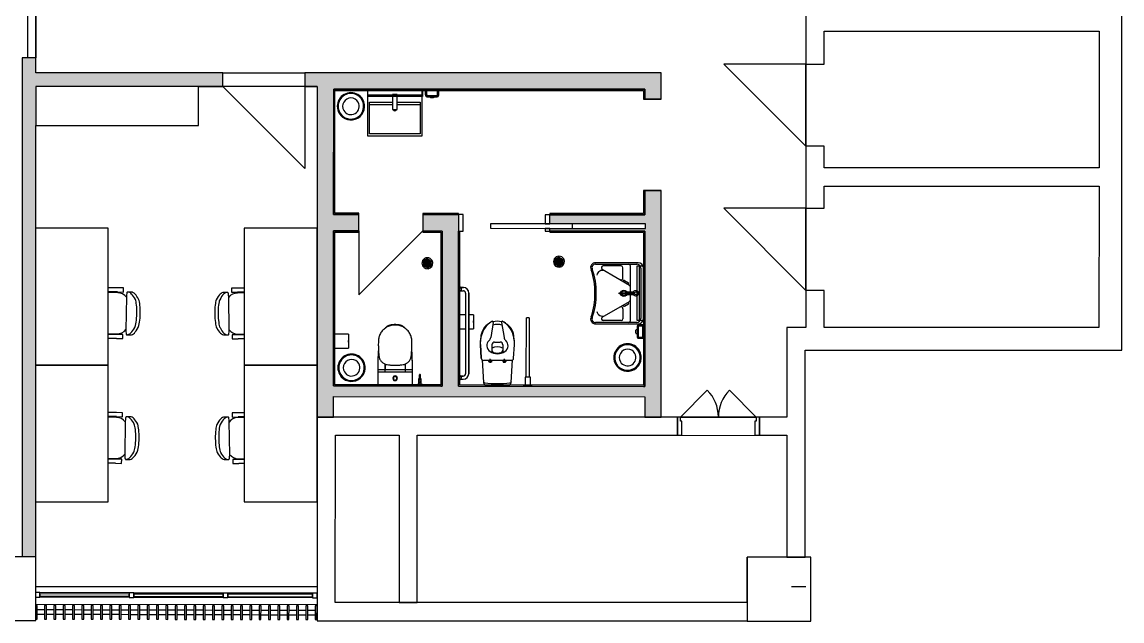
# Model space of a CAD drawing. Header units: inches. Extents: x 318758 to 339823, y 367287 to 384892.
# Drawn here: x 327763 to 339823, y 367287 to 373852 of the extents above; entities that cross this region are included whole.
import ezdxf

# ---------------------------------------------------------------- set-up
doc = ezdxf.new("R2010")
doc.units = ezdxf.units.IN
doc.header["$MEASUREMENT"] = 0
doc.layers.add('freecads.com', color=7, linetype='Continuous')

msp = doc.modelspace()

# ---------------------------------------------------------------- hatches: boundary and pattern name
at = {"layer": 'freecads.com'}
h = msp.add_hatch(color=256, dxfattribs=at)
h.paths.add_polyline_path([(327913, 367992), (327913, 373460), (327763, 373460), (327763, 367992)])
h.paths.add_polyline_path([(327763, 374460), (327913, 374460), (327913, 375792), (327763, 375792)])
h = msp.add_hatch(color=256, dxfattribs=at)
h.paths.add_polyline_path([(331000, 373146), (331000, 373296), (330864, 373296), (330864, 373146)])
h.paths.add_polyline_path([(329698, 373146), (329964, 373146), (329964, 373296), (327913, 373296), (327913, 373146), (327945, 373146)])
for points in [[(331179, 369523), (331180, 373296), (331000, 373296), (330999, 369523), (331024, 369523)], [(334590, 373116), (334590, 373296), (331180, 373296), (331180, 373116), (334102, 373116)], [(332549, 369861), (332549, 371561), (332369, 371561), (332369, 369861)], [(334590, 369744), (334590, 369859), (331179, 369863), (331179, 369748), (334102, 369744)]]:
    msp.add_hatch(color=256, dxfattribs=at).paths.add_polyline_path(points)
h = msp.add_hatch(color=256, dxfattribs=at)
h.paths.add_polyline_path([(334590, 369523), (334770, 369523), (334770, 372005), (334590, 372005), (334590, 371639), (334600, 371639), (334600, 371589), (334590, 371589), (334590, 369744)])
h.paths.add_polyline_path([(334770, 373005), (334770, 373296), (334590, 373296), (334590, 373005)])
h = msp.add_hatch(color=256, dxfattribs=at)
h.paths.add_polyline_path([(334590, 371559), (334590, 371589), (333550, 371589), (333550, 371560), (334102, 371559)])
h.paths.add_polyline_path([(332550, 371561), (332550, 371741), (332157, 371742), (332157, 371562), (332549, 371561)])
h.paths.add_polyline_path([(331457, 371563), (331457, 371743), (331179, 371743), (331179, 371563)])
h.paths.add_polyline_path([(334590, 371639), (334590, 371739), (333550, 371740), (333550, 371640), (334102, 371639)])

# ---------------------------------------------------------------- linework, layer by layer
for p, q in [((339821, 370504), (339823, 379655)), ((336359, 375792), (336358, 373390)), ((327913, 373460), (327913, 374460)), ((327913, 374460), (327913, 373460)), ((327823, 374330), (327823, 373460)), ((336558, 373390), (336558, 373752)), ((336558, 373752), (339572, 373752)), ((339572, 373752), (339572, 372252)), ((327913, 373460), (327763, 373460)), ((327763, 373460), (327763, 367992)), ((327913, 373296), (327913, 373460)), ((329964, 373296), (327913, 373296)), ((329964, 373146), (329964, 373296)), ((329964, 373296), (330864, 373296)), ((331000, 373296), (330864, 373296)), ((330864, 373296), (330864, 373146)), ((331180, 373296), (331000, 373296)), ((334590, 373296), (331180, 373296)), ((334770, 373296), (334590, 373296)), ((334770, 373005), (334770, 373296)), ((336358, 373390), (335458, 373390)), ((335458, 373390), (336358, 372490)), ((335458, 373390), (336358, 372490)), ((336358, 373390), (336558, 373390)), ((336358, 372490), (336358, 373390)), ((336358, 373390), (336358, 372490)), ((329698, 373146), (327913, 373146)), ((327913, 373146), (327913, 372716)), ((329698, 373146), (329964, 373146)), ((329698, 372716), (329698, 373146)), ((331000, 373144), (329698, 373144)), ((330864, 372246), (329964, 373146)), ((330864, 372246), (329964, 373146)), ((330864, 373146), (331000, 373146)), ((330864, 373146), (330864, 372246)), ((331000, 373146), (330999, 369523)), ((331179, 371743), (331180, 373116)), ((331180, 373103), (331179, 371743)), ((331180, 373116), (334590, 373116)), ((334590, 373116), (331180, 373116)), ((331180, 373116), (331180, 373103)), ((331192, 371756), (331193, 373103)), ((331193, 373103), (332199, 373103)), ((332151, 373103), (331551, 373103)), ((331551, 373103), (331551, 372608)), ((331554, 373054), (331554, 373103)), ((331554, 373034), (331554, 373054)), ((331554, 373054), (332154, 373054)), ((331877, 373056), (331826, 373056)), ((331826, 373056), (331826, 372893)), ((331877, 372893), (331877, 373056)), ((332151, 372608), (332151, 373103)), ((332154, 373103), (332154, 373054)), ((332154, 373054), (332154, 373034)), ((332187, 373103), (332187, 373097)), ((332187, 373103), (332199, 373103)), ((332187, 373097), (332187, 373052)), ((332187, 373052), (332187, 373097)), ((332187, 373097), (332199, 373097)), ((332187, 373097), (332187, 373052)), ((332199, 373097), (332187, 373097)), ((332187, 373052), (332187, 373052)), ((332187, 373052), (332187, 373051)), ((332187, 373051), (332187, 373050)), ((332187, 373050), (332187, 373049)), ((332187, 373049), (332187, 373049)), ((332187, 373049), (332187, 373048)), ((332187, 373048), (332187, 373047)), ((332187, 373047), (332188, 373046)), ((332188, 373046), (332188, 373046)), ((332188, 373046), (332188, 373045)), ((332188, 373045), (332188, 373044)), ((332188, 373044), (332189, 373044)), ((332189, 373044), (332189, 373043)), ((332189, 373043), (332189, 373042)), ((332189, 373042), (332190, 373042)), ((332190, 373042), (332190, 373041)), ((332190, 373041), (332191, 373040)), ((332191, 373043), (332192, 373042)), ((332191, 373040), (332191, 373040)), ((332191, 373040), (332192, 373039)), ((332192, 373042), (332192, 373041)), ((332192, 373041), (332192, 373041)), ((332192, 373041), (332193, 373040)), ((332192, 373039), (332192, 373039)), ((332192, 373039), (332193, 373038)), ((332193, 373040), (332193, 373040)), ((332193, 373040), (332194, 373039)), ((332193, 373038), (332193, 373038)), ((332193, 373038), (332194, 373037)), ((332194, 373039), (332194, 373039)), ((332194, 373039), (332195, 373039)), ((332195, 373039), (332196, 373038)), ((332196, 373038), (332196, 373038)), ((332196, 373038), (332197, 373037)), ((332199, 373103), (332320, 373103)), ((332199, 373097), (332199, 373052)), ((332320, 373097), (332199, 373097)), ((332199, 373097), (332199, 373052)), ((332320, 373097), (332199, 373097)), ((332206, 373046), (332314, 373046)), ((332206, 373046), (332314, 373046)), ((332320, 373103), (334577, 373103)), ((332320, 373103), (332333, 373103)), ((332320, 373097), (332333, 373097)), ((332320, 373052), (332320, 373097)), ((332320, 373052), (332320, 373097)), ((332333, 373097), (332320, 373097)), ((332322, 373037), (332323, 373038)), ((332323, 373038), (332323, 373038)), ((332323, 373038), (332324, 373038)), ((332324, 373038), (332325, 373039)), ((332325, 373039), (332326, 373040)), ((332325, 373039), (332325, 373039)), ((332325, 373037), (332326, 373038)), ((332326, 373040), (332327, 373041)), ((332326, 373040), (332326, 373040)), ((332326, 373038), (332327, 373039)), ((332326, 373038), (332326, 373038)), ((332327, 373041), (332327, 373042)), ((332327, 373042), (332328, 373042)), ((332327, 373041), (332327, 373041)), ((332327, 373039), (332328, 373040)), ((332327, 373039), (332327, 373039)), ((332328, 373042), (332328, 373043)), ((332328, 373040), (332329, 373041)), ((332328, 373040), (332328, 373040)), ((332329, 373041), (332330, 373042)), ((332329, 373041), (332329, 373041)), ((332330, 373043), (332331, 373044)), ((332330, 373042), (332330, 373043)), ((332330, 373043), (332330, 373043)), ((332331, 373045), (332331, 373046)), ((332331, 373046), (332332, 373046)), ((332331, 373044), (332331, 373045)), ((332332, 373050), (332333, 373051)), ((332332, 373049), (332332, 373050)), ((332332, 373048), (332332, 373049)), ((332332, 373047), (332332, 373048)), ((332332, 373048), (332332, 373048)), ((332332, 373046), (332332, 373047)), ((332333, 373097), (332333, 373103)), ((332333, 373052), (332333, 373097)), ((332333, 373052), (332333, 373097)), ((332333, 373052), (332333, 373097)), ((332333, 373051), (332333, 373052)), ((332333, 373052), (332333, 373052)), ((332333, 373051), (332333, 373051)), ((334577, 373103), (334577, 373005)), ((334590, 373116), (334590, 373103)), ((334590, 373103), (334590, 373116)), ((334590, 373103), (334590, 373005)), ((334590, 373005), (334590, 373103)), ((332154, 373034), (331554, 373034)), ((331571, 372626), (331571, 372973)), ((331571, 372973), (331826, 372973)), ((331571, 372970), (331571, 372973)), ((331571, 372973), (331826, 372973)), ((331571, 372970), (331571, 372970)), ((331571, 372948), (331826, 372948)), ((331877, 372973), (332129, 372973)), ((331877, 372973), (332129, 372973)), ((331877, 372948), (332129, 372948)), ((332129, 372973), (332129, 372626)), ((332129, 372973), (332129, 372970)), ((332129, 372970), (332129, 372970)), ((332194, 373037), (332195, 373037)), ((332195, 373037), (332195, 373036)), ((332195, 373036), (332196, 373036)), ((332196, 373036), (332197, 373036)), ((332197, 373037), (332197, 373037)), ((332197, 373037), (332198, 373037)), ((332197, 373036), (332197, 373035)), ((332197, 373035), (332198, 373035)), ((332198, 373037), (332199, 373036)), ((332198, 373035), (332199, 373035)), ((332199, 373036), (332199, 373036)), ((332199, 373036), (332200, 373036)), ((332199, 373035), (332199, 373034)), ((332199, 373034), (332200, 373034)), ((332200, 373034), (332201, 373034)), ((332201, 373034), (332202, 373034)), ((332202, 373034), (332202, 373034)), ((332202, 373034), (332203, 373034)), ((332203, 373034), (332204, 373033)), ((332204, 373033), (332205, 373033)), ((332205, 373033), (332205, 373033)), ((332205, 373033), (332206, 373033)), ((332206, 373033), (332314, 373033)), ((332241, 373033), (332241, 373021)), ((332250, 373021), (332243, 373021)), ((332269, 373021), (332250, 373021)), ((332276, 373021), (332269, 373021)), ((332279, 373021), (332279, 373033)), ((332314, 373033), (332314, 373033)), ((332314, 373033), (332315, 373033)), ((332315, 373033), (332316, 373034)), ((332316, 373034), (332317, 373034)), ((332317, 373034), (332317, 373034)), ((332317, 373034), (332318, 373034)), ((332318, 373034), (332319, 373034)), ((332319, 373036), (332320, 373036)), ((332319, 373034), (332320, 373034)), ((332320, 373036), (332321, 373037)), ((332320, 373036), (332320, 373036)), ((332320, 373034), (332320, 373035)), ((332320, 373035), (332321, 373035)), ((332321, 373037), (332322, 373037)), ((332321, 373035), (332322, 373035)), ((332322, 373037), (332322, 373037)), ((332322, 373035), (332322, 373036)), ((332322, 373036), (332323, 373036)), ((332323, 373036), (332324, 373036)), ((332324, 373036), (332324, 373037)), ((332324, 373037), (332325, 373037)), ((334577, 373005), (334590, 373005)), ((334590, 373005), (334770, 373005)), ((334770, 373005), (334590, 373005)), ((331826, 372893), (331877, 372893)), ((327913, 367992), (327913, 372716)), ((327913, 372716), (329698, 372716)), ((331554, 372605), (332148, 372605)), ((332129, 372626), (331571, 372626)), ((336358, 372490), (336357, 371810)), ((336558, 372490), (336358, 372490)), ((336558, 372252), (336558, 372490)), ((339572, 372252), (336558, 372252)), ((334590, 372005), (334577, 372005)), ((334577, 372005), (334577, 371752)), ((334590, 372006), (334770, 372006)), ((334590, 372005), (334590, 371739)), ((334770, 372005), (334590, 372005)), ((334590, 371739), (334590, 372005)), ((334770, 369523), (334770, 372005)), ((336557, 371810), (336558, 372052)), ((336558, 372052), (339572, 372052)), ((339572, 372052), (339571, 370504)), ((331192, 371743), (331179, 371743)), ((331179, 371743), (331192, 371743)), ((331457, 371756), (331192, 371756)), ((331457, 371743), (331192, 371743)), ((331192, 371743), (331457, 371743)), ((331457, 371743), (331457, 371756)), ((331457, 371563), (331457, 371743)), ((332550, 371754), (332157, 371755)), ((332157, 371755), (332157, 371742)), ((332550, 371741), (332157, 371742)), ((332157, 371742), (332157, 371562)), ((332157, 371742), (332550, 371741)), ((332550, 371741), (332550, 371754)), ((332600, 371741), (332550, 371741)), ((332550, 371741), (332550, 371561)), ((332600, 371561), (332600, 371741)), ((333550, 371740), (333500, 371740)), ((333500, 371740), (333500, 371640)), ((334577, 371752), (333550, 371753)), ((333550, 371753), (333550, 371740)), ((334577, 371739), (333550, 371740)), ((333550, 371740), (334577, 371739)), ((333550, 371640), (333550, 371740)), ((334590, 371739), (334577, 371739)), ((334577, 371739), (334590, 371739)), ((336357, 371810), (335457, 371810)), ((335457, 371810), (336357, 370910)), ((335457, 371810), (336357, 370910)), ((336357, 371810), (336557, 371810)), ((336357, 370910), (336357, 371810)), ((336357, 371810), (336357, 370910)), ((328708, 371592), (327913, 371592)), ((328708, 370092), (328708, 371592)), ((330998, 371592), (330198, 371592)), ((330198, 371592), (330198, 370092)), ((330998, 370092), (330998, 371592)), ((333800, 371640), (332900, 371641)), ((332900, 371641), (332900, 371591)), ((332900, 371591), (333800, 371590)), ((333500, 371640), (333550, 371640)), ((334600, 371639), (333500, 371640)), ((333800, 371590), (333800, 371640)), ((334600, 371589), (334600, 371639)), ((331179, 369863), (331179, 371563)), ((331179, 371563), (331192, 371563)), ((331192, 371563), (331179, 371563)), ((331179, 371563), (331179, 369863)), ((331192, 371563), (331457, 371563)), ((331457, 371563), (331192, 371563)), ((331192, 369876), (331192, 371550)), ((331192, 371550), (331457, 371550)), ((331457, 371563), (331456, 370863)), ((331456, 370863), (332157, 371562)), ((331456, 370863), (332157, 371562)), ((331457, 371550), (331457, 371563)), ((332157, 371562), (332369, 371561)), ((332369, 371561), (332157, 371562)), ((332157, 371562), (332157, 371549)), ((332157, 371549), (332356, 371548)), ((332356, 371548), (332356, 369874)), ((332369, 371561), (332369, 369861)), ((332369, 371548), (332369, 371561)), ((332369, 369861), (332369, 371548)), ((332549, 369861), (332549, 371561)), ((332549, 371561), (332550, 371561)), ((332550, 371561), (332549, 371561)), ((332549, 371561), (332549, 371548)), ((332549, 371548), (332549, 369861)), ((332550, 371548), (332550, 371561)), ((332550, 371561), (332600, 371561)), ((332562, 371548), (332550, 371548)), ((332562, 369874), (332562, 371548)), ((333550, 371590), (333500, 371590)), ((333500, 371590), (333500, 371560)), ((333500, 371590), (334600, 371589)), ((333500, 371560), (333550, 371560)), ((333550, 371560), (333550, 371590)), ((333550, 371560), (334577, 371559)), ((334577, 371559), (333550, 371560)), ((333550, 371560), (333550, 371547)), ((333550, 371547), (334577, 371546)), ((334577, 371559), (334590, 371559)), ((334590, 371559), (334577, 371559)), ((334577, 371546), (334577, 370519)), ((334590, 371559), (334590, 369859)), ((334590, 369859), (334590, 371559)), ((334517, 371214), (334052, 371214)), ((334517, 371214), (334052, 371214)), ((334052, 371199), (334417, 371199)), ((334125, 371142), (334425, 370968)), ((334332, 371179), (334136, 371179)), ((334352, 371048), (334352, 371159)), ((334417, 371199), (334502, 371199)), ((334432, 371184), (334432, 370955)), ((334508, 371179), (334528, 371179)), ((334508, 370579), (334508, 371179)), ((334528, 371179), (334577, 371179)), ((334528, 371179), (334528, 370579)), ((334547, 371154), (334547, 370604)), ((334577, 370604), (334577, 371154)), ((334577, 370604), (334577, 371154)), ((334368, 371020), (334411, 370994)), ((328810, 370938), (328708, 370939)), ((328809, 370893), (328708, 370895)), ((328812, 370885), (328708, 370887)), ((328809, 370893), (328876, 370892)), ((328876, 370937), (328810, 370938)), ((328876, 370892), (328876, 370937)), ((328922, 370891), (328917, 370891)), ((328959, 370891), (328922, 370891)), ((330014, 370889), (329977, 370889)), ((330019, 370889), (330014, 370889)), ((330126, 370935), (330060, 370934)), ((330060, 370934), (330060, 370890)), ((330060, 370890), (330127, 370890)), ((330198, 370883), (330124, 370882)), ((330198, 370936), (330126, 370935)), ((330198, 370891), (330127, 370890)), ((332562, 370930), (332562, 370948)), ((332602, 370942), (332562, 370942)), ((332562, 370942), (332562, 370930)), ((332562, 370907), (332602, 370907)), ((332576, 370942), (332602, 370942)), ((332576, 370907), (332602, 370907)), ((332582, 370922), (332582, 370928)), ((332627, 370882), (332626, 369997)), ((332627, 370882), (332626, 369997)), ((332661, 369997), (332662, 370882)), ((332662, 370882), (332661, 369997)), ((334309, 370884), (334466, 370884)), ((334309, 370874), (334309, 370884)), ((334466, 370874), (334309, 370874)), ((334331, 370875), (334331, 370882)), ((334333, 370875), (334333, 370882)), ((334432, 370955), (334432, 370802)), ((336557, 370910), (336357, 370910)), ((336357, 370910), (336357, 370504)), ((336557, 370504), (336557, 370910)), ((328907, 370841), (328901, 370476)), ((330034, 370474), (330029, 370838)), ((334125, 370616), (334425, 370789)), ((334368, 370737), (334411, 370763)), ((334432, 370802), (334432, 370574)), ((332627, 370643), (332562, 370643)), ((332713, 370643), (332662, 370643)), ((332713, 370643), (332713, 370637)), ((332713, 370637), (332713, 370495)), ((334352, 370709), (334352, 370599)), ((332714, 370576), (332713, 370576)), ((332713, 370557), (332714, 370557)), ((332714, 370557), (332714, 370576)), ((332714, 370576), (332714, 370557)), ((332930, 370560), (332902, 370396)), ((333020, 370560), (333048, 370396)), ((333292, 369961), (333293, 370611)), ((333325, 370611), (333293, 370611)), ((333325, 370611), (333324, 369961)), ((334417, 370559), (334052, 370559)), ((334052, 370544), (334517, 370544)), ((334052, 370544), (334517, 370544)), ((334332, 370579), (334136, 370579)), ((334502, 370559), (334417, 370559)), ((334508, 370518), (334507, 370517)), ((334507, 370517), (334507, 370516)), ((334507, 370516), (334507, 370515)), ((334507, 370515), (334507, 370515)), ((334507, 370515), (334507, 370514)), ((334507, 370514), (334507, 370513)), ((334507, 370513), (334507, 370405)), ((334507, 370513), (334507, 370513)), ((334528, 370579), (334508, 370579)), ((334509, 370520), (334508, 370520)), ((334508, 370520), (334508, 370519)), ((334508, 370519), (334508, 370518)), ((334508, 370518), (334508, 370518)), ((334510, 370522), (334509, 370522)), ((334509, 370522), (334509, 370521)), ((334509, 370521), (334509, 370520)), ((334511, 370524), (334510, 370524)), ((334510, 370524), (334510, 370523)), ((334510, 370523), (334510, 370522)), ((334511, 370521), (334510, 370520)), ((334510, 370520), (334510, 370520)), ((334510, 370520), (334510, 370519)), ((334510, 370519), (334510, 370518)), ((334512, 370526), (334511, 370525)), ((334511, 370525), (334511, 370524)), ((334512, 370523), (334511, 370522)), ((334511, 370522), (334511, 370522)), ((334511, 370522), (334511, 370521)), ((334513, 370527), (334512, 370526)), ((334512, 370526), (334512, 370526)), ((334513, 370524), (334512, 370523)), ((334512, 370523), (334512, 370523)), ((334514, 370527), (334513, 370527)), ((334514, 370525), (334513, 370524)), ((334513, 370524), (334513, 370524)), ((334515, 370528), (334514, 370528)), ((334514, 370528), (334514, 370527)), ((334515, 370526), (334514, 370525)), ((334514, 370525), (334514, 370525)), ((334516, 370529), (334515, 370529)), ((334515, 370529), (334515, 370528)), ((334516, 370527), (334515, 370526)), ((334515, 370526), (334515, 370526)), ((334517, 370529), (334516, 370529)), ((334516, 370527), (334516, 370527)), ((334518, 370530), (334517, 370530)), ((334517, 370530), (334517, 370529)), ((334519, 370530), (334518, 370530)), ((334520, 370531), (334519, 370531)), ((334519, 370531), (334519, 370530)), ((334521, 370531), (334520, 370531)), ((334520, 370513), (334520, 370405)), ((334520, 370513), (334520, 370405)), ((334522, 370531), (334521, 370531)), ((334523, 370532), (334522, 370531)), ((334522, 370531), (334522, 370531)), ((334524, 370532), (334523, 370532)), ((334525, 370532), (334524, 370532)), ((334526, 370532), (334525, 370532)), ((334525, 370532), (334525, 370532)), ((334571, 370532), (334526, 370532)), ((334526, 370532), (334571, 370532)), ((334571, 370532), (334526, 370532)), ((334571, 370519), (334526, 370519)), ((334571, 370519), (334526, 370519)), ((334577, 370579), (334528, 370579)), ((334571, 370532), (334571, 370519)), ((334577, 370532), (334571, 370532)), ((334571, 370519), (334571, 370532)), ((334571, 370398), (334571, 370519)), ((334571, 370398), (334571, 370519)), ((334577, 370532), (334577, 370519)), ((334577, 370519), (334577, 370398)), ((328708, 370437), (328804, 370435)), ((328801, 370427), (328708, 370429)), ((328800, 370383), (328708, 370384)), ((328868, 370426), (328801, 370427)), ((328867, 370382), (328868, 370426)), ((328909, 370425), (328914, 370425)), ((328914, 370425), (328951, 370425)), ((329983, 370422), (330021, 370423)), ((330021, 370423), (330025, 370423)), ((330067, 370424), (330067, 370379)), ((330133, 370424), (330067, 370424)), ((330130, 370432), (330198, 370433)), ((330198, 370425), (330133, 370424)), ((331343, 370430), (331192, 370430)), ((331343, 370430), (331343, 370423)), ((331343, 370423), (331343, 370282)), ((332562, 370489), (332627, 370489)), ((332662, 370489), (332713, 370489)), ((332713, 370495), (332713, 370489)), ((332792, 370391), (332793, 370389)), ((333157, 370389), (333157, 370391)), ((334507, 370478), (334494, 370478)), ((334494, 370468), (334494, 370475)), ((334494, 370449), (334494, 370468)), ((334494, 370443), (334494, 370449)), ((334494, 370440), (334507, 370440)), ((334507, 370405), (334507, 370404)), ((334507, 370404), (334507, 370403)), ((334507, 370403), (334507, 370403)), ((334507, 370403), (334507, 370402)), ((334507, 370402), (334507, 370401)), ((334507, 370401), (334508, 370400)), ((334508, 370400), (334508, 370400)), ((334508, 370400), (334508, 370399)), ((334508, 370399), (334508, 370398)), ((334508, 370398), (334509, 370397)), ((334509, 370397), (334509, 370397)), ((334509, 370397), (334509, 370396)), ((334509, 370396), (334510, 370395)), ((334510, 370399), (334510, 370399)), ((334510, 370399), (334510, 370398)), ((334510, 370398), (334510, 370397)), ((334510, 370397), (334511, 370397)), ((334510, 370395), (334510, 370395)), ((334510, 370395), (334510, 370394)), ((334510, 370394), (334511, 370393)), ((334511, 370397), (334511, 370396)), ((334511, 370396), (334511, 370396)), ((334511, 370396), (334512, 370395)), ((334511, 370393), (334511, 370393)), ((334511, 370393), (334512, 370392)), ((334512, 370395), (334512, 370394)), ((334512, 370394), (334513, 370394)), ((334512, 370392), (334512, 370392)), ((334512, 370392), (334513, 370391)), ((334513, 370394), (334513, 370393)), ((334513, 370393), (334513, 370393)), ((334513, 370393), (334514, 370392)), ((334513, 370391), (334513, 370391)), ((334513, 370391), (334514, 370390)), ((334514, 370392), (334514, 370392)), ((334514, 370392), (334515, 370391)), ((334514, 370390), (334515, 370390)), ((334515, 370391), (334516, 370391)), ((334515, 370390), (334515, 370389)), ((334515, 370389), (334516, 370389)), ((334516, 370391), (334516, 370391)), ((334516, 370391), (334517, 370390)), ((334516, 370389), (334516, 370388)), ((334516, 370388), (334517, 370388)), ((334517, 370388), (334518, 370388)), ((334518, 370388), (334518, 370387)), ((334518, 370387), (334519, 370387)), ((334519, 370387), (334520, 370387)), ((334520, 370387), (334521, 370387)), ((334521, 370387), (334521, 370386)), ((334521, 370386), (334522, 370386)), ((334522, 370386), (334523, 370386)), ((334523, 370386), (334524, 370386)), ((334524, 370386), (334524, 370386)), ((334524, 370386), (334525, 370386)), ((334525, 370386), (334526, 370386)), ((334526, 370398), (334571, 370398)), ((334526, 370398), (334571, 370398)), ((334526, 370386), (334571, 370386)), ((334526, 370386), (334571, 370386)), ((334526, 370386), (334571, 370386)), ((334526, 370386), (334526, 370386)), ((334571, 370398), (334571, 370386)), ((334571, 370386), (334571, 370398)), ((334571, 370386), (334577, 370386)), ((334577, 370398), (334577, 369872)), ((334577, 370398), (334577, 370386)), ((336357, 370504), (336150, 370504)), ((336150, 370504), (336150, 370254)), ((339571, 370504), (336557, 370504)), ((339821, 370254), (339821, 370504)), ((328800, 370383), (328867, 370382)), ((330067, 370379), (330134, 370380)), ((330198, 370381), (330134, 370380)), ((331192, 370276), (331343, 370276)), ((331344, 370362), (331343, 370362)), ((331343, 370343), (331344, 370343)), ((331343, 370282), (331343, 370276)), ((331344, 370343), (331344, 370362)), ((331344, 370362), (331344, 370343)), ((332788, 370316), (332797, 370167)), ((332797, 370167), (332788, 370316)), ((332915, 370314), (332915, 370238)), ((332945, 370344), (333005, 370344)), ((333035, 370314), (333035, 370238)), ((333153, 370167), (333162, 370315)), ((333153, 370167), (333162, 370315)), ((332807, 370149), (332822, 369901)), ((332807, 370149), (332822, 369901)), ((333128, 370144), (332822, 370144)), ((332912, 370144), (332882, 370144)), ((332885, 370124), (332885, 370144)), ((332897, 370129), (332897, 370159)), ((332909, 370144), (332909, 370124)), ((333067, 370144), (333037, 370144)), ((333040, 370144), (333040, 370124)), ((333052, 370129), (333052, 370159)), ((333064, 370124), (333064, 370144)), ((333127, 369901), (333142, 370148)), ((333127, 369901), (333142, 370148)), ((336150, 370254), (336150, 369523)), ((336350, 367988), (336350, 370254)), ((336350, 370254), (339821, 370254)), ((328708, 370092), (327913, 370092)), ((327913, 370092), (328708, 370092)), ((328708, 368592), (328708, 370092)), ((330198, 370092), (330198, 368592)), ((330998, 370092), (330198, 370092)), ((330198, 370092), (330998, 370092)), ((330998, 368592), (330998, 370092)), ((331740, 370040), (331664, 370040)), ((331816, 370040), (331740, 370040)), ((331892, 370040), (331816, 370040)), ((331967, 370040), (331892, 370040)), ((332043, 370040), (331967, 370040)), ((332909, 370124), (332885, 370124)), ((333040, 370124), (333064, 370124)), ((331740, 370013), (331664, 370013)), ((331816, 370013), (331740, 370013)), ((331892, 370013), (331816, 370013)), ((331968, 370013), (331892, 370013)), ((332043, 370013), (331968, 370013)), ((332141, 369941), (332111, 369941)), ((332111, 369941), (332111, 369878)), ((332119, 369983), (332119, 369941)), ((332119, 369941), (332133, 369941)), ((332119, 369930), (332119, 369927)), ((332119, 369927), (332119, 369930)), ((332119, 369927), (332119, 369927)), ((332119, 369927), (332119, 369927)), ((332119, 369904), (332119, 369903)), ((332119, 369903), (332119, 369904)), ((332119, 369904), (332119, 369903)), ((332119, 369903), (332119, 369904)), ((332119, 369904), (332119, 369903)), ((332119, 369903), (332119, 369904)), ((332119, 369903), (332119, 369902)), ((332119, 369902), (332119, 369903)), ((332119, 369902), (332119, 369901)), ((332119, 369901), (332119, 369902)), ((332121, 369987), (332120, 369986)), ((332120, 369986), (332120, 369985)), ((332122, 369988), (332121, 369987)), ((332124, 369989), (332122, 369988)), ((332125, 369990), (332124, 369989)), ((332129, 369989), (332127, 369990)), ((332130, 369988), (332129, 369989)), ((332131, 369987), (332130, 369988)), ((332132, 369986), (332131, 369987)), ((332133, 369984), (332132, 369986)), ((332133, 369941), (332133, 369983)), ((332133, 369927), (332133, 369930)), ((332133, 369930), (332133, 369927)), ((332133, 369927), (332133, 369927)), ((332133, 369927), (332133, 369927)), ((332133, 369903), (332133, 369904)), ((332133, 369904), (332133, 369903)), ((332133, 369903), (332133, 369904)), ((332133, 369904), (332133, 369903)), ((332133, 369903), (332133, 369904)), ((332133, 369904), (332133, 369903)), ((332133, 369902), (332133, 369903)), ((332133, 369903), (332133, 369902)), ((332133, 369901), (332133, 369902)), ((332133, 369902), (332133, 369901)), ((332141, 369878), (332141, 369941)), ((332561, 369937), (332601, 369937)), ((332601, 369972), (332562, 369972)), ((332575, 369972), (332601, 369972)), ((332575, 369937), (332601, 369937)), ((332581, 369952), (332581, 369958)), ((333337, 369961), (333278, 369961)), ((333278, 369961), (333278, 369876)), ((333337, 369876), (333337, 369961)), ((332369, 369861), (331179, 369863)), ((331179, 369863), (331192, 369863)), ((332356, 369874), (331192, 369876)), ((331192, 369863), (332356, 369861)), ((331664, 369875), (331740, 369875)), ((331740, 369875), (331816, 369875)), ((331816, 369875), (331892, 369875)), ((331892, 369875), (331968, 369875)), ((331968, 369875), (332043, 369875)), ((332153, 369878), (332099, 369878)), ((332099, 369878), (332099, 369875)), ((332099, 369875), (332153, 369875)), ((332111, 369878), (332141, 369878)), ((332119, 369901), (332119, 369899)), ((332119, 369899), (332119, 369901)), ((332119, 369899), (332119, 369897)), ((332119, 369897), (332119, 369899)), ((332119, 369897), (332119, 369896)), ((332119, 369896), (332119, 369897)), ((332119, 369896), (332119, 369895)), ((332119, 369895), (332119, 369896)), ((332119, 369896), (332119, 369895)), ((332119, 369895), (332119, 369896)), ((332119, 369894), (332119, 369895)), ((332119, 369895), (332119, 369895)), ((332119, 369895), (332119, 369895)), ((332119, 369892), (332119, 369894)), ((332133, 369899), (332133, 369901)), ((332133, 369901), (332133, 369899)), ((332133, 369897), (332133, 369899)), ((332133, 369899), (332133, 369897)), ((332133, 369896), (332133, 369897)), ((332133, 369897), (332133, 369896)), ((332133, 369896), (332133, 369895)), ((332133, 369895), (332133, 369896)), ((332133, 369896), (332133, 369895)), ((332133, 369895), (332133, 369896)), ((332133, 369895), (332133, 369893)), ((332133, 369895), (332133, 369895)), ((332133, 369895), (332133, 369895)), ((332153, 369875), (332153, 369878)), ((332356, 369861), (332369, 369861)), ((334590, 369859), (332549, 369861)), ((332549, 369861), (332562, 369861)), ((334577, 369872), (332562, 369874)), ((332562, 369861), (334577, 369859)), ((332852, 369874), (333097, 369874)), ((333258, 369876), (333358, 369876)), ((333258, 369873), (333258, 369876)), ((333358, 369876), (333358, 369873)), ((334577, 369859), (334590, 369859)), ((335276, 369816), (334983, 369523)), ((335519, 369816), (335813, 369523)), ((331179, 369523), (331179, 369748)), ((331179, 369748), (334590, 369744)), ((334590, 369744), (334590, 369523)), ((328798, 369571), (328708, 369573)), ((328865, 369570), (328798, 369571)), ((328864, 369526), (328865, 369570)), ((330132, 369569), (330066, 369568)), ((330066, 369568), (330066, 369523)), ((330198, 369569), (330132, 369569)), ((328797, 369527), (328708, 369529)), ((328801, 369519), (328708, 369520)), ((328797, 369527), (328864, 369526)), ((328895, 369474), (328889, 369110)), ((328910, 369525), (328905, 369525)), ((328948, 369524), (328910, 369525)), ((330020, 369523), (329983, 369522)), ((330025, 369523), (330020, 369523)), ((330040, 369108), (330035, 369472)), ((330066, 369523), (330133, 369524)), ((330198, 369517), (330130, 369516)), ((330198, 369525), (330133, 369524)), ((330999, 369523), (330998, 367491)), ((330999, 369523), (331179, 369523)), ((331199, 369523), (330999, 369523)), ((334948, 369523), (331199, 369523)), ((334590, 369523), (334770, 369523)), ((334948, 369323), (334948, 369523)), ((334983, 369523), (334948, 369523)), ((334948, 369523), (334948, 369323)), ((334983, 369523), (335435, 369523)), ((335813, 369523), (334983, 369523)), ((334983, 369479), (334983, 369523)), ((334995, 369479), (334983, 369479)), ((334998, 369323), (334998, 369476)), ((335435, 369523), (335813, 369523)), ((335798, 369476), (335798, 369323)), ((335813, 369479), (335801, 369479)), ((335848, 369523), (335813, 369523)), ((335813, 369523), (335813, 369479)), ((336150, 369523), (335848, 369523)), ((335848, 369523), (335848, 369323)), ((335848, 369323), (335848, 369523)), ((331198, 367491), (331199, 369323)), ((331199, 369323), (331897, 369323)), ((331897, 369323), (331897, 367491)), ((332097, 369323), (334948, 369323)), ((332097, 367491), (332097, 369323)), ((332097, 369323), (336151, 369322)), ((334948, 369323), (334998, 369323)), ((335798, 369323), (335848, 369323)), ((335848, 369323), (336150, 369323)), ((336150, 369323), (336150, 367988)), ((328708, 369070), (328793, 369069)), ((328789, 369061), (328708, 369062)), ((328856, 369060), (328789, 369061)), ((328855, 369015), (328856, 369060)), ((328897, 369059), (328902, 369059)), ((328902, 369059), (328939, 369058)), ((330139, 369058), (330073, 369057)), ((330136, 369066), (330198, 369067)), ((330198, 369059), (330139, 369058)), ((328788, 369016), (328708, 369018)), ((328788, 369016), (328855, 369015)), ((329989, 369056), (330027, 369057)), ((330027, 369057), (330031, 369057)), ((330073, 369057), (330073, 369013)), ((330073, 369013), (330140, 369014)), ((330198, 369014), (330140, 369014)), ((327913, 368592), (328708, 368592)), ((330198, 368592), (330998, 368592)), ((327913, 367992), (327213, 367992)), ((327913, 367292), (327913, 367992)), ((335713, 367490), (335713, 367987)), ((336413, 367987), (335713, 367987)), ((335713, 367987), (335713, 367287)), ((336150, 367988), (336350, 367988)), ((336413, 367287), (336413, 367987)), ((327913, 367667), (330998, 367666)), ((336358, 367660), (336200, 367660)), ((327958, 367598), (327913, 367598)), ((327913, 367548), (327958, 367548)), ((327958, 367548), (327958, 367598)), ((328938, 367596), (327958, 367598)), ((328938, 367583), (327958, 367585)), ((327958, 367585), (327958, 367560)), ((327958, 367560), (328938, 367558)), ((328938, 367546), (327958, 367548)), ((328938, 367558), (328938, 367583)), ((329968, 367594), (328988, 367596)), ((329968, 367581), (328988, 367583)), ((328988, 367583), (328988, 367558)), ((328988, 367558), (329968, 367556)), ((329968, 367544), (328988, 367546)), ((329968, 367556), (329968, 367581)), ((330948, 367592), (330018, 367594)), ((330948, 367579), (330018, 367581)), ((330018, 367581), (330018, 367556)), ((330018, 367556), (330948, 367554)), ((330948, 367542), (330018, 367544)), ((330948, 367554), (330948, 367579)), ((330998, 367491), (330998, 367291)), ((335713, 367490), (331198, 367491)), ((331897, 367491), (332097, 367491)), ((330998, 367466), (327913, 367467)), ((327929, 367459), (327913, 367459)), ((327928, 367309), (327929, 367459)), ((328011, 367408), (327928, 367409)), ((328113, 367408), (328031, 367408)), ((328215, 367408), (328133, 367408)), ((328318, 367408), (328235, 367408)), ((328420, 367407), (328338, 367408)), ((328522, 367407), (328440, 367407)), ((328625, 367407), (328542, 367407)), ((328727, 367407), (328645, 367407)), ((328829, 367407), (328747, 367407)), ((328931, 367406), (328849, 367407)), ((329034, 367406), (328951, 367406)), ((329136, 367406), (329054, 367406)), ((329238, 367406), (329156, 367406)), ((329341, 367406), (329258, 367406)), ((329443, 367405), (329361, 367405)), ((329545, 367405), (329463, 367405)), ((329648, 367405), (329565, 367405)), ((329750, 367405), (329668, 367405)), ((329852, 367404), (329770, 367405)), ((329954, 367404), (329872, 367404)), ((330057, 367404), (329974, 367404)), ((330159, 367404), (330077, 367404)), ((330261, 367404), (330179, 367404)), ((330364, 367403), (330281, 367404)), ((330466, 367403), (330384, 367403)), ((330568, 367403), (330486, 367403)), ((330671, 367403), (330588, 367403)), ((330773, 367403), (330691, 367403)), ((330875, 367402), (330793, 367402)), ((330977, 367402), (330895, 367402)), ((327213, 367292), (327913, 367292)), ((327913, 367309), (327928, 367309)), ((328011, 367358), (327928, 367359)), ((328113, 367358), (328031, 367358)), ((328215, 367358), (328133, 367358)), ((328318, 367358), (328235, 367358)), ((328420, 367357), (328338, 367358)), ((328522, 367357), (328440, 367357)), ((328624, 367357), (328542, 367357)), ((328727, 367357), (328644, 367357)), ((328829, 367357), (328747, 367357)), ((328931, 367356), (328849, 367357)), ((329034, 367356), (328951, 367356)), ((329136, 367356), (329054, 367356)), ((329238, 367356), (329156, 367356)), ((329341, 367356), (329258, 367356)), ((329443, 367355), (329361, 367355)), ((329545, 367355), (329463, 367355)), ((329647, 367355), (329565, 367355)), ((329750, 367355), (329667, 367355)), ((329852, 367354), (329770, 367355)), ((329954, 367354), (329872, 367354)), ((330057, 367354), (329974, 367354)), ((330159, 367354), (330077, 367354)), ((330261, 367354), (330179, 367354)), ((330364, 367353), (330281, 367354)), ((330466, 367353), (330384, 367353)), ((330568, 367353), (330486, 367353)), ((330670, 367353), (330588, 367353)), ((330773, 367353), (330690, 367353)), ((330875, 367352), (330793, 367352)), ((330977, 367352), (330895, 367352)), ((330998, 367291), (335713, 367290)), ((335713, 367287), (336413, 367287))]:
    msp.add_line(p, q, dxfattribs=at)
at = {"layer": 'freecads.com', "extrusion": (0, 0, -1)}
for p, q in [((328988, 367596), (328938, 367596)), ((328938, 367596), (328938, 367546)), ((328938, 367546), (328988, 367546)), ((328988, 367546), (328988, 367596)), ((330018, 367594), (329968, 367594)), ((329968, 367594), (329968, 367544)), ((329968, 367544), (330018, 367544)), ((330018, 367544), (330018, 367594)), ((330998, 367591), (330948, 367592)), ((330948, 367592), (330948, 367542)), ((330948, 367542), (330998, 367541)), ((330998, 367541), (330998, 367591)), ((328031, 367458), (328011, 367458)), ((328011, 367458), (328011, 367308)), ((328031, 367308), (328031, 367458)), ((328133, 367458), (328113, 367458)), ((328113, 367458), (328113, 367308)), ((328133, 367308), (328133, 367458)), ((328235, 367458), (328215, 367458)), ((328215, 367458), (328215, 367308)), ((328235, 367308), (328235, 367458)), ((328318, 367458), (328317, 367308)), ((328338, 367458), (328318, 367458)), ((328337, 367308), (328338, 367458)), ((328440, 367457), (328420, 367457)), ((328420, 367457), (328420, 367307)), ((328440, 367307), (328440, 367457)), ((328542, 367457), (328522, 367457)), ((328522, 367457), (328522, 367307)), ((328542, 367307), (328542, 367457)), ((328625, 367457), (328624, 367307)), ((328645, 367457), (328625, 367457)), ((328644, 367307), (328645, 367457)), ((328747, 367457), (328727, 367457)), ((328727, 367457), (328727, 367307)), ((328747, 367307), (328747, 367457)), ((328849, 367457), (328829, 367457)), ((328829, 367457), (328829, 367307)), ((328849, 367307), (328849, 367457)), ((328932, 367456), (328931, 367306)), ((328952, 367456), (328932, 367456)), ((328951, 367306), (328952, 367456)), ((329054, 367456), (329034, 367456)), ((329034, 367456), (329034, 367306)), ((329054, 367306), (329054, 367456)), ((329156, 367456), (329136, 367456)), ((329136, 367456), (329136, 367306)), ((329156, 367306), (329156, 367456)), ((329258, 367456), (329238, 367456)), ((329238, 367456), (329238, 367306)), ((329258, 367306), (329258, 367456)), ((329341, 367456), (329340, 367306)), ((329361, 367455), (329341, 367456)), ((329360, 367305), (329361, 367455)), ((329463, 367455), (329443, 367455)), ((329443, 367455), (329443, 367305)), ((329463, 367305), (329463, 367455)), ((329565, 367455), (329545, 367455)), ((329545, 367455), (329545, 367305)), ((329565, 367305), (329565, 367455)), ((329648, 367455), (329647, 367305)), ((329668, 367455), (329648, 367455)), ((329667, 367305), (329668, 367455)), ((329770, 367455), (329750, 367455)), ((329750, 367455), (329750, 367305)), ((329770, 367305), (329770, 367455)), ((329872, 367454), (329852, 367454)), ((329852, 367454), (329852, 367304)), ((329872, 367304), (329872, 367454)), ((329955, 367454), (329954, 367304)), ((329975, 367454), (329955, 367454)), ((329974, 367304), (329975, 367454)), ((330077, 367454), (330057, 367454)), ((330057, 367454), (330057, 367304)), ((330077, 367304), (330077, 367454)), ((330179, 367454), (330159, 367454)), ((330159, 367454), (330159, 367304)), ((330179, 367304), (330179, 367454)), ((330281, 367454), (330261, 367454)), ((330261, 367454), (330261, 367304)), ((330281, 367304), (330281, 367454)), ((330364, 367453), (330363, 367303)), ((330384, 367453), (330364, 367453)), ((330383, 367303), (330384, 367453)), ((330486, 367453), (330466, 367453)), ((330466, 367453), (330466, 367303)), ((330486, 367303), (330486, 367453)), ((330588, 367453), (330568, 367453)), ((330568, 367453), (330568, 367303)), ((330588, 367303), (330588, 367453)), ((330671, 367453), (330670, 367303)), ((330691, 367453), (330671, 367453)), ((330690, 367303), (330691, 367453)), ((330793, 367452), (330773, 367453)), ((330773, 367453), (330773, 367303)), ((330793, 367302), (330793, 367452)), ((330895, 367452), (330875, 367452)), ((330875, 367452), (330875, 367302)), ((330895, 367302), (330895, 367452)), ((330978, 367452), (330977, 367302)), ((330998, 367452), (330978, 367452)), ((330997, 367302), (330998, 367452)), ((328011, 367308), (328031, 367308)), ((328113, 367308), (328133, 367308)), ((328215, 367308), (328235, 367308)), ((328317, 367308), (328337, 367308)), ((328420, 367307), (328440, 367307)), ((328522, 367307), (328542, 367307)), ((328624, 367307), (328644, 367307)), ((328727, 367307), (328747, 367307)), ((328829, 367307), (328849, 367307)), ((328931, 367306), (328951, 367306)), ((329034, 367306), (329054, 367306)), ((329136, 367306), (329156, 367306)), ((329238, 367306), (329258, 367306)), ((329340, 367306), (329360, 367305)), ((329443, 367305), (329463, 367305)), ((329545, 367305), (329565, 367305)), ((329647, 367305), (329667, 367305)), ((329750, 367305), (329770, 367305)), ((329852, 367304), (329872, 367304)), ((329954, 367304), (329974, 367304)), ((330057, 367304), (330077, 367304)), ((330159, 367304), (330179, 367304)), ((330261, 367304), (330281, 367304)), ((330363, 367303), (330383, 367303)), ((330466, 367303), (330486, 367303)), ((330568, 367303), (330588, 367303)), ((330670, 367303), (330690, 367303)), ((330773, 367303), (330793, 367302)), ((330875, 367302), (330895, 367302)), ((330977, 367302), (330997, 367302))]:
    msp.add_line(p, q, dxfattribs=at)
at = {"layer": 'freecads.com'}
for centre, radius in [((332166, 371233), 5), ((332179, 371240), 5), ((332179, 371224), 5), ((332192, 371248), 5), ((332192, 371232), 5), ((332205, 371255), 5), ((332205, 371239), 5), ((332206, 371224), 5), ((332218, 371247), 5), ((332219, 371231), 5), ((332232, 371239), 5), ((332246, 371230), 5), ((333609, 371250), 5), ((333609, 371234), 5), ((333622, 371257), 5), ((333622, 371241), 5), ((333623, 371226), 5), ((333635, 371265), 5), ((333635, 371249), 5), ((333636, 371233), 5), ((333648, 371272), 5), ((333648, 371256), 5), ((333649, 371241), 5), ((333650, 371225), 5), ((333661, 371264), 5), ((333662, 371248), 5), ((333663, 371232), 5), ((333675, 371256), 5), ((333676, 371240), 5), ((333689, 371247), 5), ((333689, 371231), 5), ((332166, 371217), 5), ((332167, 371201), 5), ((332168, 371185), 5), ((332180, 371209), 5), ((332181, 371193), 5), ((332181, 371177), 5), ((332193, 371216), 5), ((332194, 371200), 5), ((332194, 371184), 5), ((332194, 371169), 5), ((332207, 371208), 5), ((332207, 371192), 5), ((332207, 371176), 5), ((332208, 371160), 5), ((332220, 371215), 5), ((332220, 371199), 5), ((332220, 371184), 5), ((332221, 371168), 5), ((332233, 371223), 5), ((332233, 371207), 5), ((332233, 371191), 5), ((332234, 371175), 5), ((332246, 371214), 5), ((332246, 371199), 5), ((332247, 371183), 5), ((333610, 371218), 5), ((333611, 371202), 5), ((333624, 371210), 5), ((333624, 371193), 5), ((333637, 371217), 5), ((333637, 371201), 5), ((333637, 371185), 5), ((333650, 371208), 5), ((333650, 371193), 5), ((333651, 371177), 5), ((333663, 371216), 5), ((333663, 371200), 5), ((333664, 371184), 5), ((333676, 371223), 5), ((333676, 371208), 5), ((333677, 371192), 5), ((333689, 371215), 5), ((333690, 371199), 5), ((334362, 370879), 35), ((334362, 370879), 25), ((334497, 370879), 17.5), ((332897, 370144), 7.5), ((332897, 370144), 3), ((333052, 370144), 7.5), ((333052, 370144), 3)]:
    msp.add_circle(centre, radius, dxfattribs=at)
for centre, radius, start, end in [((331369, 372928), 150, 30, 210), ((331369, 372928), 140, 30, 210), ((332206, 373052), 19, 180, 270), ((332206, 373052), 19, 180, 270), ((332206, 373052), 19, 180, 270), ((332206, 373052), 17.5, 180, 270), ((332206, 373052), 17.5, 180, 270), ((332206, 373052), 17.5, 180, 270), ((332206, 373052), 17.5, 225, 240.3487), ((332206, 373052), 6.35, 180, 270), ((332206, 373052), 6.35, 180, 270), ((332206, 373052), 6.35, 180, 270), ((332314, 373052), 19.1, 270, 0), ((332314, 373052), 19, 270, 0), ((332314, 373052), 17.5, 270, 0), ((332314, 373052), 6.35, 270, 0), ((332314, 373052), 6.35, 270, 0), ((332314, 373052), 17.5, 270, 0), ((332314, 373052), 19, 270, 0), ((332314, 373052), 17.5, 270, 0), ((332314, 373052), 6.35, 270, 0), ((332314, 373052), 17.5, 299.6513, 315), ((331369, 372928), 150, 210, 30), ((331369, 372928), 140, 210, 30), ((331369, 372928), 91.2, 30, 210), ((331369, 372928), 91.2, 210, 30), ((331851, 372903), 23, 210, 330), ((331554, 372608), 3, 180, 270), ((332148, 372608), 3, 270, 0), ((332207, 371208), 60, 30, 210), ((332207, 371208), 60, 210, 30), ((333650, 371225), 60, 30, 210), ((333650, 371225), 60, 210, 30), ((334052, 371159), 55, 90, 203.2679), ((334052, 371159), 55, 90, 203.2679), ((333380, 370907), 663, 357.5428, 20.2928), ((333380, 370907), 663, 357.5428, 20.2928), ((334052, 371159), 40, 90, 203.6002), ((333380, 370907), 678, 357.5967, 20.3387), ((334129, 371063), 66.7, 70.8074, 166.9472), ((334136, 371159), 20, 90, 238.6097), ((334332, 371159), 20, 0, 90), ((334417, 371184), 15, 0, 90), ((334502, 371154), 45, 0, 90), ((334517, 371154), 60, 0, 90), ((334517, 371154), 60, 0, 90), ((334332, 371048), 20, 238.6097, 0), ((334364, 371014), 7.5, 58.6097, 238.6097), ((334407, 370988), 7.5, 238.6097, 58.6097), ((328810, 370765), 120, 35.5981, 89), ((330125, 370762), 120, 90.7586, 144.1605), ((332562, 370928), 20, 359.93, 89.93), ((332562, 370922), 20, 270.0113, 359.93), ((332602, 370882), 60, 359.93, 89.93), ((332602, 370882), 60, 359.93, 89.93), ((332602, 370882), 25, 359.93, 89.93), ((332602, 370882), 25, 359.93, 89.93), ((333380, 370850), 663, 339.7072, 2.4572), ((333380, 370850), 663, 339.7072, 2.4572), ((333380, 370850), 678, 339.6613, 2.4033), ((334397, 370879), 16.1, 111.438, 161.9065), ((334397, 370879), 16.1, 198.0935, 248.562), ((334391, 372435), 1541, 270, 272.7419), ((334417, 370955), 15, 0, 58.6097), ((334486, 370879), 27.2, 190.5871, 169.4129), ((334469, 370896), 12, 273.8921, 320.0328), ((334469, 370862), 12, 39.9672, 86.1079), ((334497, 370879), 27.2, 258.797, 101.203), ((334364, 370743), 7.5, 121.3903, 301.3903), ((334391, 369322), 1541, 87.2581, 90), ((334407, 370769), 7.5, 301.3903, 121.3903), ((334417, 370802), 15, 301.3903, 0), ((334129, 370695), 66.7, 193.0528, 289.1926), ((334332, 370709), 20, 0, 121.3903), ((332975, 370391), 182, 119.3907, 180.8075), ((332975, 370391), 182, 119.3907, 179.93), ((333035, 370362), 240, 119.8726, 151.3546), ((333035, 370362), 240, 119.8726, 128.4773), ((332920, 370562), 10, 35.8723, 119.8726), ((332920, 370562), 10, 350.2883, 119.8726), ((332975, 370391), 147, 70.0061, 109.854), ((332975, 370391), 182, 75.0374, 104.8226), ((332975, 370391), 182, 75.0374, 104.8226), ((333030, 370562), 10, 59.9875, 189.5718), ((333030, 370562), 10, 59.9875, 143.9877), ((332915, 370362), 240, 51.3828, 59.9875), ((332915, 370362), 240, 28.5055, 59.9875), ((332975, 370391), 182, 359.0525, 60.4694), ((332975, 370391), 182, 359.93, 60.4694), ((334052, 370599), 55, 156.7321, 270), ((334052, 370599), 55, 156.7321, 270), ((334052, 370599), 40, 156.3998, 270), ((334136, 370599), 20, 121.3903, 270), ((334332, 370599), 20, 270, 0), ((334417, 370574), 15, 270, 0), ((334502, 370604), 45, 270, 0), ((334526, 370513), 19, 90, 180), ((334526, 370513), 19, 90, 180), ((334526, 370513), 19, 90, 180), ((334526, 370513), 17.5, 90, 180), ((334526, 370513), 17.5, 90, 180), ((334526, 370513), 17.5, 90, 180), ((334526, 370513), 17.5, 135, 150.3487), ((334517, 370604), 60, 270, 0), ((334517, 370604), 60, 270, 0), ((334526, 370513), 6.35, 90, 180), ((334526, 370513), 6.35, 90, 180), ((334526, 370513), 6.35, 90, 180), ((328807, 370555), 120, 269, 322.4019), ((330128, 370552), 120, 217.3567, 270.7586), ((333087, 370334), 300, 151.3546, 183.4033), ((333087, 370334), 300, 169.4233, 183.4033), ((332843, 370406), 60, 313.4268, 350.2883), ((333107, 370406), 60, 189.5718, 226.4333), ((332862, 370334), 300, 356.4568, 28.5055), ((332862, 370334), 300, 356.4568, 10.4367), ((334526, 370405), 19.1, 180, 270), ((334526, 370405), 19, 180, 270), ((334526, 370405), 19, 180, 270), ((334526, 370405), 17.5, 180, 270), ((334526, 370405), 17.5, 180, 270), ((334526, 370405), 17.5, 180, 270), ((334526, 370405), 17.5, 209.6513, 225), ((334526, 370405), 6.35, 180, 270), ((334526, 370405), 6.35, 180, 270), ((334526, 370405), 6.35, 180, 270), ((332945, 370314), 30, 89.93, 179.93), ((332975, 370144), 147, 65.9273, 113.9327), ((333005, 370314), 30, 359.93, 89.93), ((334402, 370175), 150, 30, 210), ((334402, 370175), 140, 30, 210), ((334402, 370175), 91.2, 30, 210), ((331376, 370063), 150, 30, 210), ((331376, 370063), 140, 30, 210), ((331376, 370063), 91.2, 30, 210), ((332822, 370169), 25, 183.4033, 234.3774), ((332822, 370169), 25, 183.4033, 269.93), ((332897, 370144), 21, 181.2943, 235.0801), ((332897, 370144), 21, 304.7799, 358.5657), ((332945, 370257), 30, 179.93, 255.1375), ((332945, 370238), 30, 179.93, 199.2386), ((332975, 370371), 147, 255.1375, 284.7225), ((333005, 370257), 30, 284.7225, 359.93), ((333052, 370144), 21, 181.2943, 235.0801), ((333005, 370238), 30, 340.6214, 359.93), ((333052, 370144), 21, 304.7799, 358.5657), ((333128, 370169), 25, 269.93, 356.4568), ((333128, 370169), 25, 305.4827, 356.4568), ((334402, 370175), 150, 210, 30), ((334402, 370175), 140, 210, 30), ((334402, 370175), 91.2, 210, 30), ((331376, 370063), 150, 210, 30), ((331376, 370063), 140, 210, 30), ((331376, 370063), 91.2, 210, 30), ((332897, 370144), 21, 257.4021, 282.4579), ((333052, 370144), 21, 257.4021, 282.4579), ((331854, 369947), 25.7, 89.9981, 269.9981), ((331854, 369947), 20.2, 89.9981, 269.9981), ((331854, 369947), 19.1, 89.9981, 269.9981), ((331854, 369947), 25.7, 269.9981, 89.9981), ((331854, 369947), 20.2, 269.9981, 89.9981), ((331854, 369947), 19.1, 269.9981, 89.9981), ((332126, 369927), 12, 359.93, 179.93), ((332126, 369927), 12, 359.93, 179.93), ((332126, 369927), 12, 359.93, 179.93), ((332126, 369927), 12, 164.93, 179.93), ((332126, 369927), 12, 179.93, 359.93), ((332126, 369927), 12, 179.93, 359.93), ((332126, 369927), 12, 179.93, 194.93), ((332126, 369927), 12, 179.93, 359.93), ((332126, 369983), 7, 359.93, 179.93), ((332126, 369927), 12, 59.93, 119.93), ((332126, 369927), 11, 284.93, 299.93), ((332126, 369927), 11, 284.93, 299.93), ((332126, 369927), 11, 359.93, 14.93), ((332126, 369927), 11, 359.93, 14.93), ((332126, 369927), 12, 359.93, 14.93), ((332126, 369927), 12, 344.93, 359.93), ((332561, 369958), 20, 359.93, 87.1896), ((332561, 369952), 20, 271.3757, 359.93), ((332601, 369997), 25, 269.93, 359.93), ((332601, 369997), 60, 269.93, 359.93), ((332601, 369997), 25, 269.93, 359.93), ((332601, 369997), 60, 269.93, 359.93), ((332841, 369916), 20, 184.7243, 259.4561), ((333108, 369916), 20, 280.4039, 355.1358), ((332852, 369904), 30, 184.7243, 269.93), ((332852, 369904), 30, 184.7243, 269.93), ((332976, 371135), 1246, 263.6122, 276.2479), ((333097, 369904), 30, 269.93, 355.1358), ((333097, 369904), 30, 269.93, 355.1358), ((334983, 369523), 415, 0, 45), ((335813, 369523), 415, 135, 180), ((328798, 369399), 120, 35.5981, 89), ((330131, 369396), 120, 90.7586, 144.1605), ((334995, 369476), 3.22, 0, 90), ((335801, 369476), 3.22, 90, 180), ((328795, 369189), 120, 269, 322.4019), ((330134, 369186), 120, 217.3567, 270.7586)]:
    msp.add_arc(centre, radius, start, end, dxfattribs=at)
for centre, major_axis, ratio, start_param, end_param in [((328916, 370841), (0.9, 50.8), 0.173648, 0, 1.570796), ((328895, 369368), (27, 1524), 0.173648, 5.956513, 6.283185), ((328933, 369367), (-27, -1524), 0.173648, 2.81492, 3.141593), ((329997, 369365), (-20, 1524), 0.173648, 0, 0.326672), ((330035, 369365), (-20, 1524), 0.173648, 0, 0.326672), ((330020, 370838), (0.7, -50.8), 0.173648, 1.570796, 3.141593), ((328994, 370657), (3, 161), 0.173648, 3.468265, 5.956513), ((329031, 370656), (3, 161), 0.173648, 3.468265, 5.956513), ((329904, 370654), (-2, 161), 0.173648, 0.326672, 2.81492), ((329941, 370655), (-2, 161), 0.173648, 0.326672, 2.81492), ((328910, 370476), (-0.9, -50.8), 0.173648, 4.712389, 6.283185), ((328940, 371949), (27, 1524), 0.173648, 3.141593, 3.468265), ((328978, 371948), (27, 1524), 0.173648, 3.141593, 3.468265), ((329963, 371946), (20, -1524), 0.173648, 5.956513, 6.283185), ((330000, 371947), (-20, 1524), 0.173648, 2.81492, 3.141593), ((330025, 370474), (-0.7, 50.8), 0.173648, 3.141593, 4.712389), ((332975, 370306), (117, 0), 0.769231, 2.460366, 6.964412), ((328904, 369474), (0.9, 50.8), 0.173648, 0, 1.570796), ((328883, 368001), (27, 1524), 0.173648, 5.956513, 6.283185), ((328921, 368001), (-27, -1524), 0.173648, 2.81492, 3.141593), ((328982, 369291), (3, 161), 0.173648, 3.468265, 5.956513), ((329019, 369290), (3, 161), 0.173648, 3.468265, 5.956513), ((329910, 369288), (-2, 161), 0.173648, 0.326672, 2.81492), ((330003, 367998), (-20, 1524), 0.173648, 0, 0.326672), ((329947, 369289), (-2, 161), 0.173648, 0.326672, 2.81492), ((330041, 367999), (-20, 1524), 0.173648, 0, 0.326672), ((330026, 369472), (0.7, -50.8), 0.173648, 1.570796, 3.141593), ((328898, 369110), (-0.9, -50.8), 0.173648, 4.712389, 6.283185), ((328928, 370583), (27, 1524), 0.173648, 3.141593, 3.468265), ((328966, 370582), (27, 1524), 0.173648, 3.141593, 3.468265), ((329969, 370580), (20, -1524), 0.173648, 5.956513, 6.283185), ((330006, 370580), (-20, 1524), 0.173648, 2.81492, 3.141593), ((330031, 369107), (-0.7, 50.8), 0.173648, 3.141593, 4.712389)]:
    msp.add_ellipse(centre, major_axis=major_axis, ratio=ratio, start_param=start_param, end_param=end_param, dxfattribs=at)
for points in [[(331822, 370528), (331814, 370527), (331799, 370524), (331777, 370516), (331756, 370505), (331737, 370491), (331720, 370475), (331705, 370457), (331692, 370438), (331685, 370424), (331683, 370416)], [(331848, 370531), (331844, 370530), (331835, 370530), (331826, 370529), (331822, 370528)], [(331859, 370531), (331857, 370531), (331854, 370531), (331850, 370531), (331848, 370531)], [(331885, 370528), (331881, 370529), (331872, 370530), (331863, 370530), (331859, 370531)], [(332025, 370416), (332022, 370424), (332015, 370438), (332003, 370457), (331988, 370475), (331970, 370491), (331951, 370505), (331930, 370516), (331908, 370524), (331893, 370527), (331885, 370528)], [(331683, 370416), (331680, 370410), (331676, 370397), (331672, 370377), (331670, 370364), (331670, 370357)], [(332037, 370357), (332037, 370364), (332036, 370377), (332031, 370397), (332027, 370410), (332025, 370416)], [(331670, 370357), (331670, 370350), (331670, 370334), (331669, 370319), (331669, 370311)], [(331669, 370311), (331670, 370303), (331670, 370285), (331670, 370268), (331671, 370260)], [(332036, 370260), (332037, 370268), (332037, 370285), (332038, 370303), (332038, 370311)], [(332038, 370311), (332038, 370319), (332038, 370334), (332037, 370350), (332037, 370357)], [(331671, 370260), (331671, 370252), (331672, 370237), (331673, 370222), (331674, 370215)], [(331674, 370215), (331675, 370210), (331675, 370201), (331677, 370192), (331677, 370187)], [(331677, 370187), (331678, 370183), (331679, 370174), (331682, 370166), (331684, 370162)], [(331684, 370162), (331686, 370157), (331691, 370146), (331702, 370132), (331710, 370124), (331714, 370120)], [(331993, 370120), (331997, 370124), (332006, 370132), (332016, 370146), (332021, 370157), (332024, 370162)], [(332024, 370162), (332025, 370166), (332028, 370174), (332029, 370183), (332030, 370187)], [(332030, 370187), (332031, 370192), (332032, 370201), (332033, 370210), (332033, 370215)], [(332033, 370215), (332034, 370222), (332035, 370237), (332036, 370252), (332036, 370260)], [(331664, 370013), (331664, 369990), (331664, 369944), (331664, 369898), (331664, 369875)], [(332043, 369875), (332043, 369898), (332043, 369944), (332043, 369990), (332043, 370013)]]:
    msp.add_open_spline(points, degree=3, dxfattribs=at)
for points, knots in [([(331964, 370495), (331964, 370496), (331962, 370498), (331959, 370501), (331954, 370505), (331947, 370511), (331939, 370517), (331931, 370522), (331922, 370525), (331913, 370528), (331904, 370530), (331898, 370532), (331893, 370533), (331888, 370533), (331882, 370534), (331873, 370535), (331863, 370535), (331854, 370535), (331844, 370535), (331834, 370535), (331826, 370534), (331819, 370533), (331814, 370533), (331809, 370532), (331803, 370530), (331795, 370528), (331785, 370525), (331776, 370522), (331768, 370517), (331760, 370511), (331754, 370505), (331749, 370501), (331745, 370498), (331744, 370496), (331743, 370495)], [0.397138, 0.397138, 0.397138, 0.397138, 0.4, 0.4041667, 0.4083333, 0.4166667, 0.425, 0.4333333, 0.4416667, 0.45, 0.4583333, 0.4625, 0.4666667, 0.4708333, 0.475, 0.4833333, 0.4916667, 0.5, 0.5083333, 0.5166667, 0.525, 0.5291667, 0.5333333, 0.5375, 0.5416667, 0.55, 0.5583333, 0.5666667, 0.575, 0.5833333, 0.5916667, 0.5958333, 0.6, 0.6028766, 0.6028766, 0.6028766, 0.6028766]), ([(331964, 370496), (331962, 370498), (331956, 370503), (331947, 370511), (331935, 370519), (331923, 370525), (331909, 370530), (331896, 370532), (331882, 370534), (331868, 370535), (331854, 370535), (331840, 370535), (331826, 370534), (331812, 370532), (331798, 370530), (331784, 370525), (331772, 370519), (331760, 370511), (331751, 370503), (331745, 370498), (331743, 370496)], [0.4200429, 0.4200429, 0.4200429, 0.4200429, 0.4259259, 0.4351852, 0.4444444, 0.4537037, 0.462963, 0.4722222, 0.4814815, 0.4907407, 0.5, 0.5092593, 0.5185185, 0.5277778, 0.537037, 0.5462963, 0.5555556, 0.5648148, 0.5740741, 0.5799632, 0.5799632, 0.5799632, 0.5799632]), ([(331671, 370266), (331670, 370257), (331669, 370239), (331667, 370212), (331666, 370188), (331665, 370170), (331665, 370156), (331665, 370142), (331665, 370128), (331664, 370114), (331664, 370100), (331664, 370086), (331664, 370072), (331664, 370058), (331664, 370039), (331664, 370024), (331664, 370014), (331664, 370013)], [0.7419969, 0.7419969, 0.7419969, 0.7419969, 0.7592593, 0.7777778, 0.7962963, 0.8055556, 0.8148148, 0.8240741, 0.8333333, 0.8425926, 0.8518519, 0.8611111, 0.8703704, 0.8796296, 0.8888889, 0.9074074, 0.9092105, 0.9092105, 0.9092105, 0.9092105]), ([(331671, 370265), (331670, 370256), (331668, 370234), (331666, 370185), (331664, 370119), (331664, 370067), (331664, 370040)], [0.8100556, 0.8100556, 0.8100556, 0.8100556, 0.8333333, 0.8666667, 0.9333333, 1, 1, 1, 1]), ([(332043, 370013), (332043, 370014), (332043, 370019), (332043, 370030), (332043, 370044), (332043, 370058), (332043, 370072), (332043, 370086), (332043, 370104), (332043, 370124), (332042, 370142), (332042, 370156), (332042, 370170), (332041, 370189), (332040, 370212), (332039, 370239), (332037, 370257), (332037, 370266)], [0.0907997, 0.0907997, 0.0907997, 0.0907997, 0.0925926, 0.1018519, 0.1111111, 0.1203704, 0.1296296, 0.1388889, 0.1481481, 0.1666667, 0.1759259, 0.1851852, 0.1944444, 0.2037037, 0.2222222, 0.2407407, 0.257977, 0.257977, 0.257977, 0.257977]), ([(332043, 370040), (332043, 370053), (332043, 370080), (332043, 370119), (332042, 370159), (332041, 370198), (332039, 370234), (332037, 370256), (332037, 370265)], [0, 0, 0, 0, 0.0333333, 0.0666667, 0.1, 0.1333333, 0.1666667, 0.1899456, 0.1899456, 0.1899456, 0.1899456]), ([(331664, 370040), (331664, 370035), (331664, 370027), (331664, 370020), (331664, 370017), (331664, 370015), (331664, 370014), (331664, 370013), (331664, 370013), (331664, 370013)], [0, 0, 0, 0, 0.4, 0.55, 0.7, 0.775, 0.85, 0.925, 1, 1, 1, 1]), ([(331714, 370120), (331718, 370117), (331726, 370111), (331736, 370106), (331745, 370102), (331754, 370099), (331761, 370098), (331766, 370097)], [0, 0, 0, 0, 0.25, 0.5, 0.625, 0.75, 1, 1, 1, 1]), ([(331741, 370104), (331741, 370102), (331741, 370098), (331741, 370092), (331741, 370086), (331741, 370080), (331740, 370075), (331740, 370063), (331740, 370045), (331739, 370027), (331739, 370016), (331738, 370013)], [0.7111458, 0.7111458, 0.7111458, 0.7111458, 0.7263258, 0.7424242, 0.7585227, 0.7746212, 0.7907197, 0.8068182, 0.8712121, 0.9356061, 0.9615106, 0.9615106, 0.9615106, 0.9615106]), ([(331744, 370103), (331744, 370098), (331744, 370083), (331743, 370058), (331743, 370033), (331742, 370018), (331742, 370013)], [0.708862, 0.708862, 0.708862, 0.708862, 0.75, 0.8333333, 0.9166667, 0.9604339, 0.9604339, 0.9604339, 0.9604339]), ([(331766, 370097), (331776, 370095), (331790, 370094), (331810, 370092), (331824, 370091), (331839, 370091), (331854, 370090), (331868, 370091), (331883, 370091), (331898, 370092), (331917, 370094), (331932, 370095), (331941, 370097)], [0, 0, 0, 0, 0.166667, 0.25, 0.333333, 0.416667, 0.5, 0.583333, 0.666667, 0.75, 0.833333, 1, 1, 1, 1]), ([(331941, 370097), (331946, 370098), (331953, 370099), (331962, 370102), (331971, 370106), (331981, 370111), (331989, 370117), (331993, 370120)], [0, 0, 0, 0, 0.25, 0.375, 0.5, 0.75, 1, 1, 1, 1]), ([(331963, 370103), (331963, 370096), (331963, 370079), (331964, 370053), (331965, 370031), (331965, 370017), (331966, 370013)], [-0.2902066, -0.2902066, -0.2902066, -0.2902066, -0.2307692, -0.1538462, -0.0769231, -0.0395427, -0.0395427, -0.0395427, -0.0395427]), ([(331969, 370013), (331969, 370015), (331968, 370025), (331968, 370039), (331967, 370054), (331967, 370065), (331967, 370076), (331967, 370087), (331966, 370096), (331966, 370102), (331966, 370104)], [0.0384622, 0.0384622, 0.0384622, 0.0384622, 0.0606061, 0.1212121, 0.1515152, 0.1818182, 0.2121212, 0.2424242, 0.2727273, 0.2900148, 0.2900148, 0.2900148, 0.2900148]), ([(332043, 370013), (332043, 370013), (332043, 370013), (332043, 370013), (332043, 370013), (332043, 370013), (332043, 370013), (332043, 370013), (332043, 370013), (332043, 370013), (332043, 370014), (332043, 370014), (332043, 370014), (332043, 370014), (332043, 370015), (332043, 370015), (332043, 370016), (332043, 370016), (332043, 370017), (332043, 370018), (332043, 370018), (332043, 370019), (332043, 370019), (332043, 370020), (332043, 370020), (332043, 370022), (332043, 370023), (332043, 370025), (332043, 370026), (332043, 370027), (332043, 370028), (332043, 370030), (332043, 370031), (332043, 370032), (332043, 370033), (332043, 370034), (332043, 370034), (332043, 370036), (332043, 370037), (332043, 370038), (332043, 370038), (332043, 370039), (332043, 370039), (332043, 370039), (332043, 370040), (332043, 370040)], [-40.969755, -40.969755, -40.969755, -40.969755, -40.699561, -40.187983, -40.105555, -39.742444, -39.357499, -39.142154, -38.117056, -38.013214, -35.882065, -35.316486, -34.805385, -34.102713, -33.429297, -32.612461, -30.800627, -29.901151, -28.055704, -27.185634, -25.253048, -25.033534, -24.467703, -24.255566, -22.440969, -21.749688, -16.816232, -16.307778, -15.462838, -14.996614, -11.206921, -10.870361, -8.451062, -8.198362, -7.173681, -7.171202, -5.599598, -5.435044, -2.796849, -2.717008, -1.43994, -1.399482, -1.397807, -1.358545, 0, 0, 0, 0])]:
    msp.add_open_spline(points, degree=3, knots=knots, dxfattribs=at)

doc.saveas('drawing.dxf')
